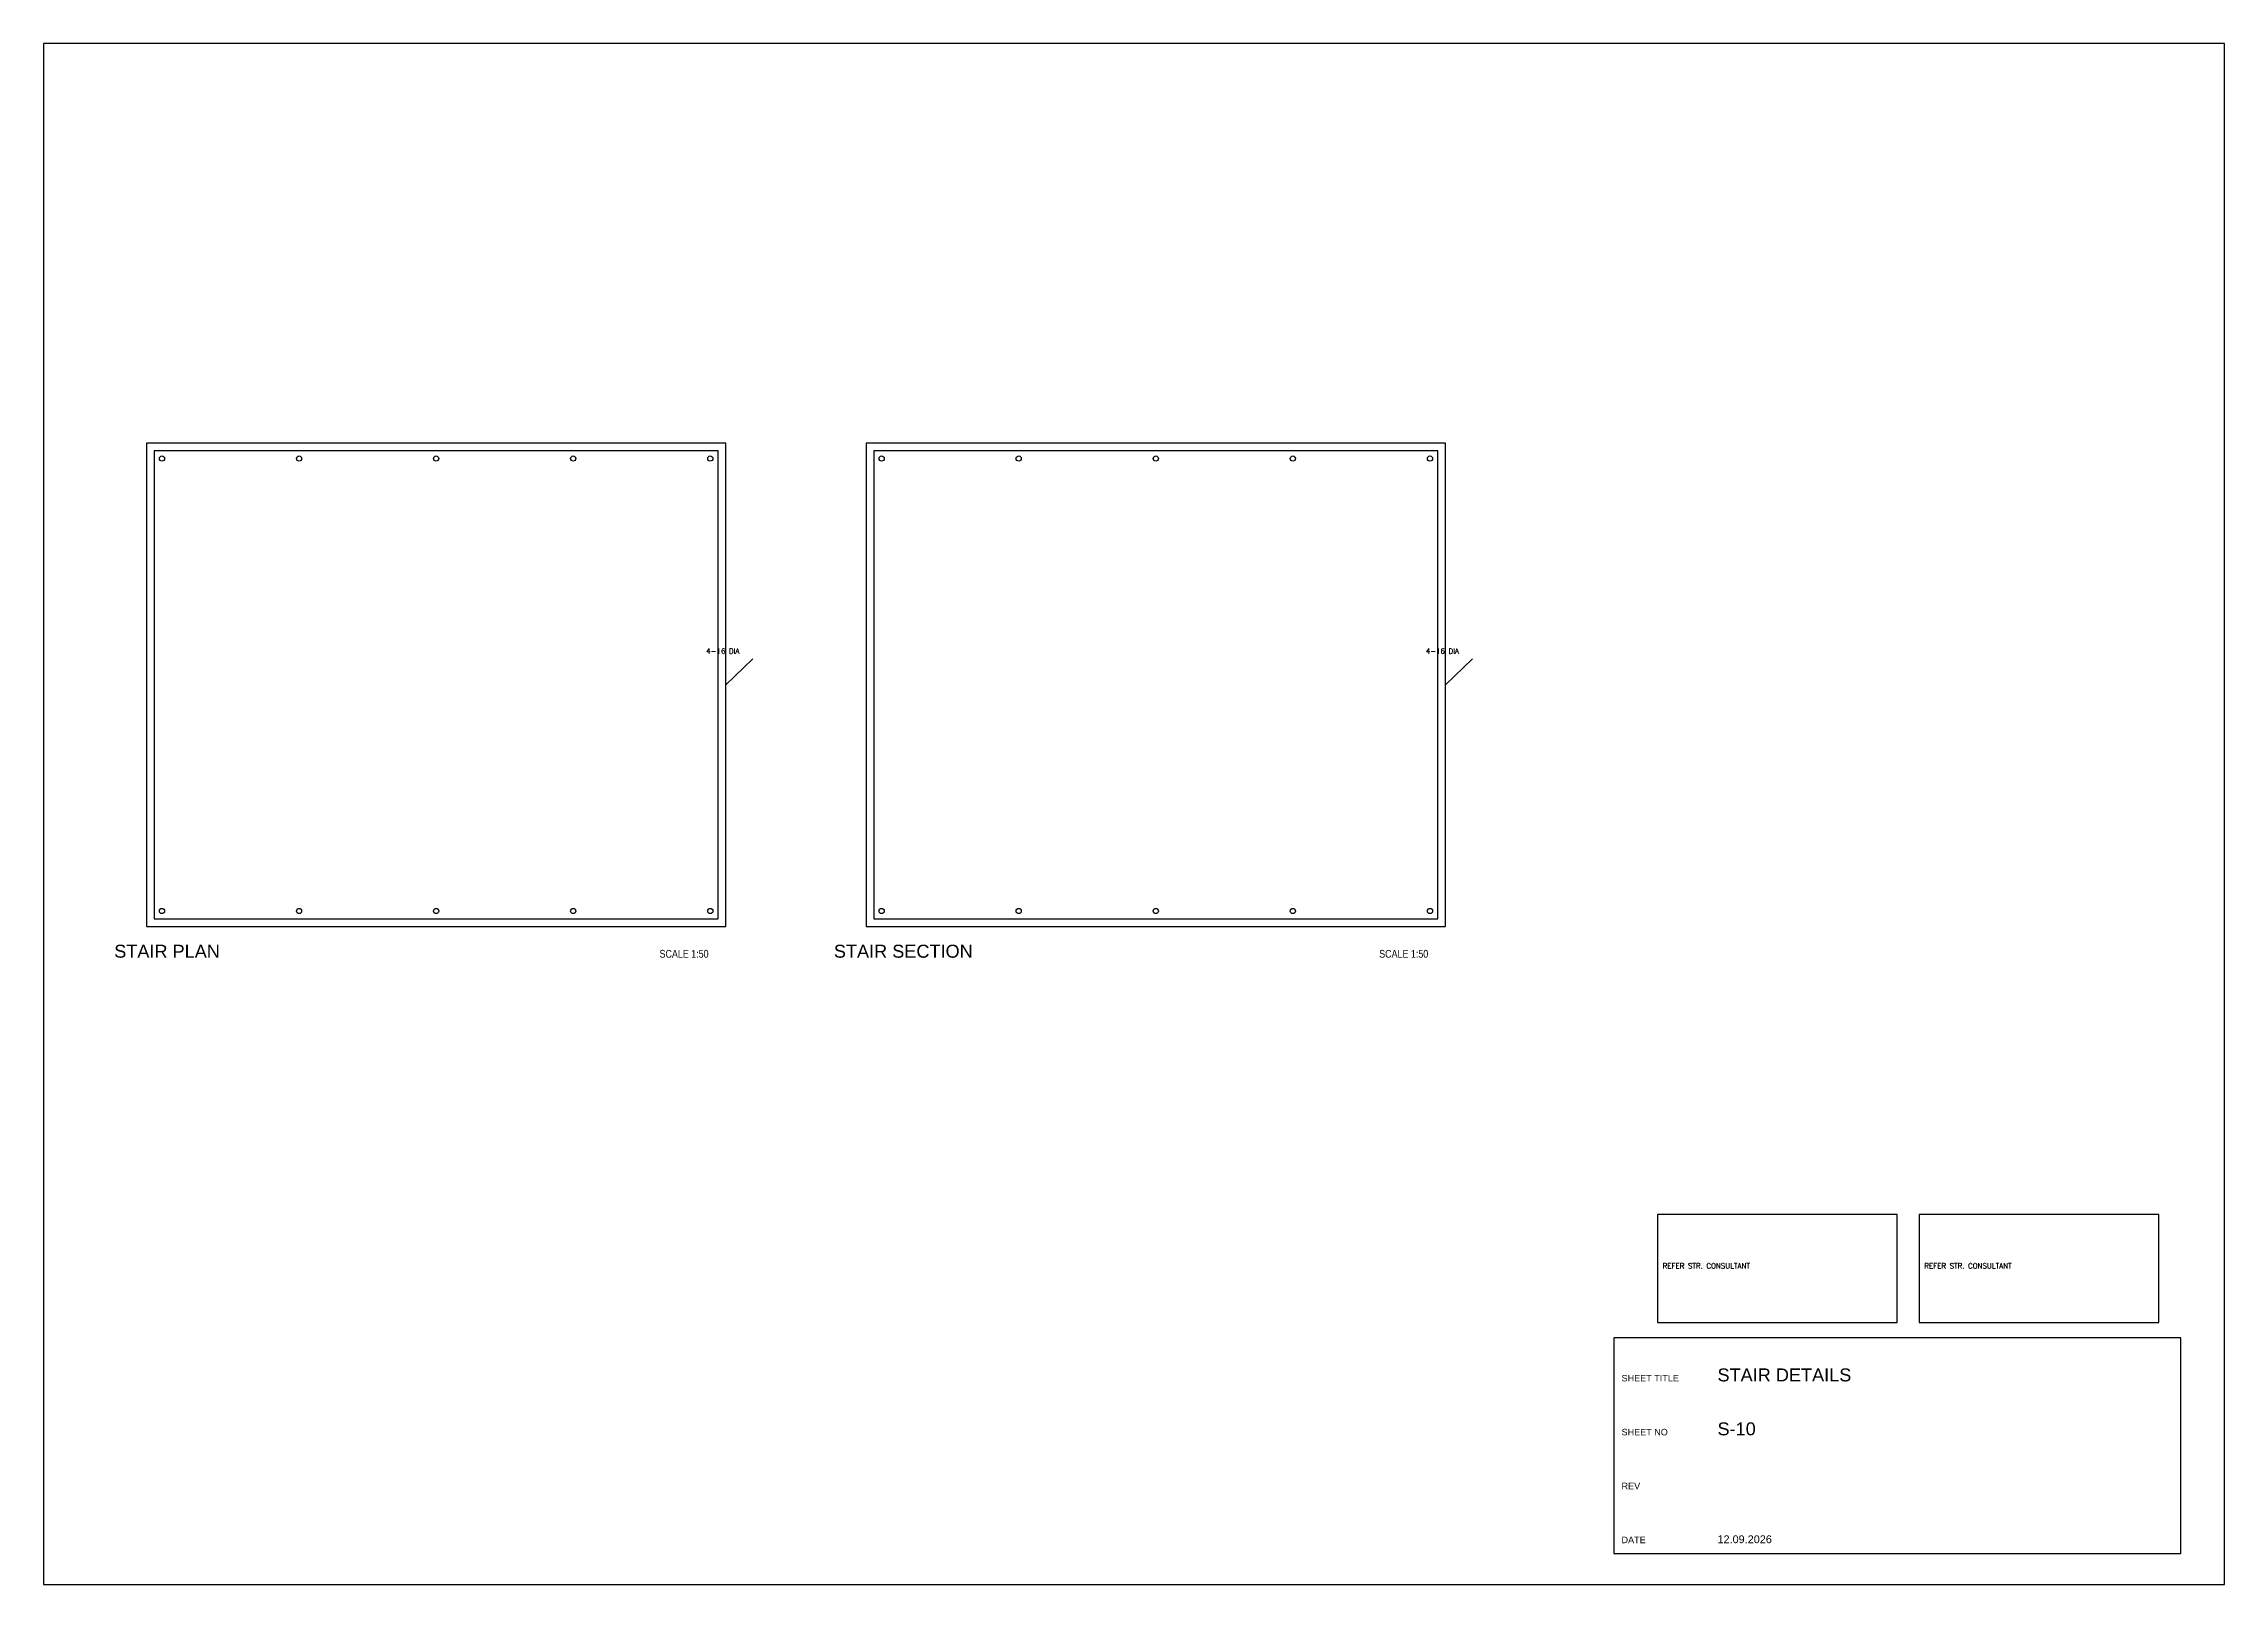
# Model space of a CAD drawing. Header units: millimetres. Extents: x 0 to 12841, y 0 to 594.
# Drawn here: x 10000 to 10841, y 0 to 594 of the extents above; entities that cross this region are included whole.
import ezdxf

# ---------------------------------------------------------------- set-up
doc = ezdxf.new("R2010")
doc.units = ezdxf.units.MM
for name, color, linetype in [('BARS', 7, 'Continuous'), ('DETAIL', 7, 'Continuous'), ('FRAME', 7, 'Continuous'), ('TEXT', 7, 'Continuous'), ('TITLE', 7, 'Continuous'), ('TITLES', 7, 'Continuous')]:
    doc.layers.add(name, color=color, linetype=linetype)
doc.styles.add('Arial', font='arial.ttf')
doc.styles.add('ROMANS', font='romans.shx')
doc.styles.add('SWISSC', font='swissc.ttf')

msp = doc.modelspace()

# ---------------------------------------------------------------- linework, layer by layer
for points in [[(10622.34, 100.98), (10714.85, 100.98), (10714.85, 142.56), (10622.34, 142.56)], [(10723.26, 100.98), (10815.77, 100.98), (10815.77, 142.56), (10723.26, 142.56)]]:
    msp.add_lwpolyline(points, close=True)
at = {"layer": 'BARS'}
for points in [[(10042.65, 256.6), (10260.11, 256.6), (10260.11, 437.02), (10042.65, 437.02)], [(10320.17, 256.6), (10537.65, 256.6), (10537.65, 437.02), (10320.17, 437.02)]]:
    msp.add_lwpolyline(points, close=True, dxfattribs=at)
for centre in [(10045.65, 434.02), (10098.51, 434.02), (10151.38, 434.02), (10204.25, 434.02), (10257.11, 434.02), (10323.17, 434.02), (10376.04, 434.02), (10428.91, 434.02), (10481.78, 434.02), (10534.65, 434.02), (10045.65, 259.6), (10098.51, 259.6), (10151.38, 259.6), (10204.25, 259.6), (10257.11, 259.6), (10323.17, 259.6), (10376.04, 259.6), (10428.91, 259.6), (10481.78, 259.6), (10534.65, 259.6)]:
    msp.add_circle(centre, 1, dxfattribs=at)
at = {"layer": 'DETAIL'}
for p, q in [((10263.11, 346.81), (10273.53, 356.81)), ((10540.65, 346.81), (10551.06, 356.81))]:
    msp.add_line(p, q, dxfattribs=at)
for points in [[(10039.65, 253.6), (10263.11, 253.6), (10263.11, 440.02), (10039.65, 440.02)], [(10317.17, 253.6), (10540.65, 253.6), (10540.65, 440.02), (10317.17, 440.02)]]:
    msp.add_lwpolyline(points, close=True, dxfattribs=at)
at = {"layer": 'FRAME'}
msp.add_lwpolyline([(10000, 0), (10841, 0), (10841, 594), (10000, 594)], close=True, dxfattribs=at)
at = {"layer": 'TITLE'}
for p, q in [((10678.41, 95.04), (10605.52, 95.04)), ((10605.52, 95.04), (10605.52, 53.46)), ((10751.29, 95.04), (10678.41, 95.04)), ((10824.18, 95.04), (10751.29, 95.04)), ((10824.18, 53.46), (10824.18, 95.04)), ((10605.52, 53.46), (10605.52, 11.88)), ((10824.18, 11.88), (10824.18, 53.46)), ((10605.52, 11.88), (10678.41, 11.88)), ((10678.41, 11.88), (10751.29, 11.88)), ((10751.29, 11.88), (10824.18, 11.88))]:
    msp.add_line(p, q, dxfattribs=at)

# ---------------------------------------------------------------- texts
at = {"layer": 'TEXT', "style": 'ROMANS'}
for s, p in [('4-16 DIA', (10255.53, 358.81)), ('4-16 DIA', (10533.06, 358.81)), ('REFER STR. CONSULTANT', (10624.34, 121.77)), ('REFER STR. CONSULTANT', (10725.26, 121.77))]:
    msp.add_text(s, height=2, dxfattribs=at).set_placement(p)
at = {"layer": 'TITLE', "style": 'Arial'}
for s, height, p in [('SHEET TITLE', 2.5, (10608.52, 78.25)), ('STAIR DETAILS', 5, (10645.52, 78.25)), ('SHEET NO', 2.5, (10608.52, 57.46)), ('S-10', 5, (10645.52, 57.46)), ('REV', 2.5, (10608.52, 36.67)), ('DATE', 2.5, (10608.52, 15.88)), ('12.09.2026', 3, (10645.52, 15.88))]:
    msp.add_text(s, height=height, dxfattribs=at).set_placement(p)
at = {"layer": 'TITLES'}
for s, height, style, p in [('STAIR PLAN', 5, 'Arial', (10027.23, 241.6)), ('SCALE 1:50', 3, 'SWISSC', (10237.53, 241.6)), ('STAIR SECTION', 5, 'Arial', (10304.76, 241.6)), ('SCALE 1:50', 3, 'SWISSC', (10515.06, 241.6))]:
    msp.add_text(s, height=height, dxfattribs=dict(at, style=style)).set_placement(p)

doc.saveas('drawing.dxf')
